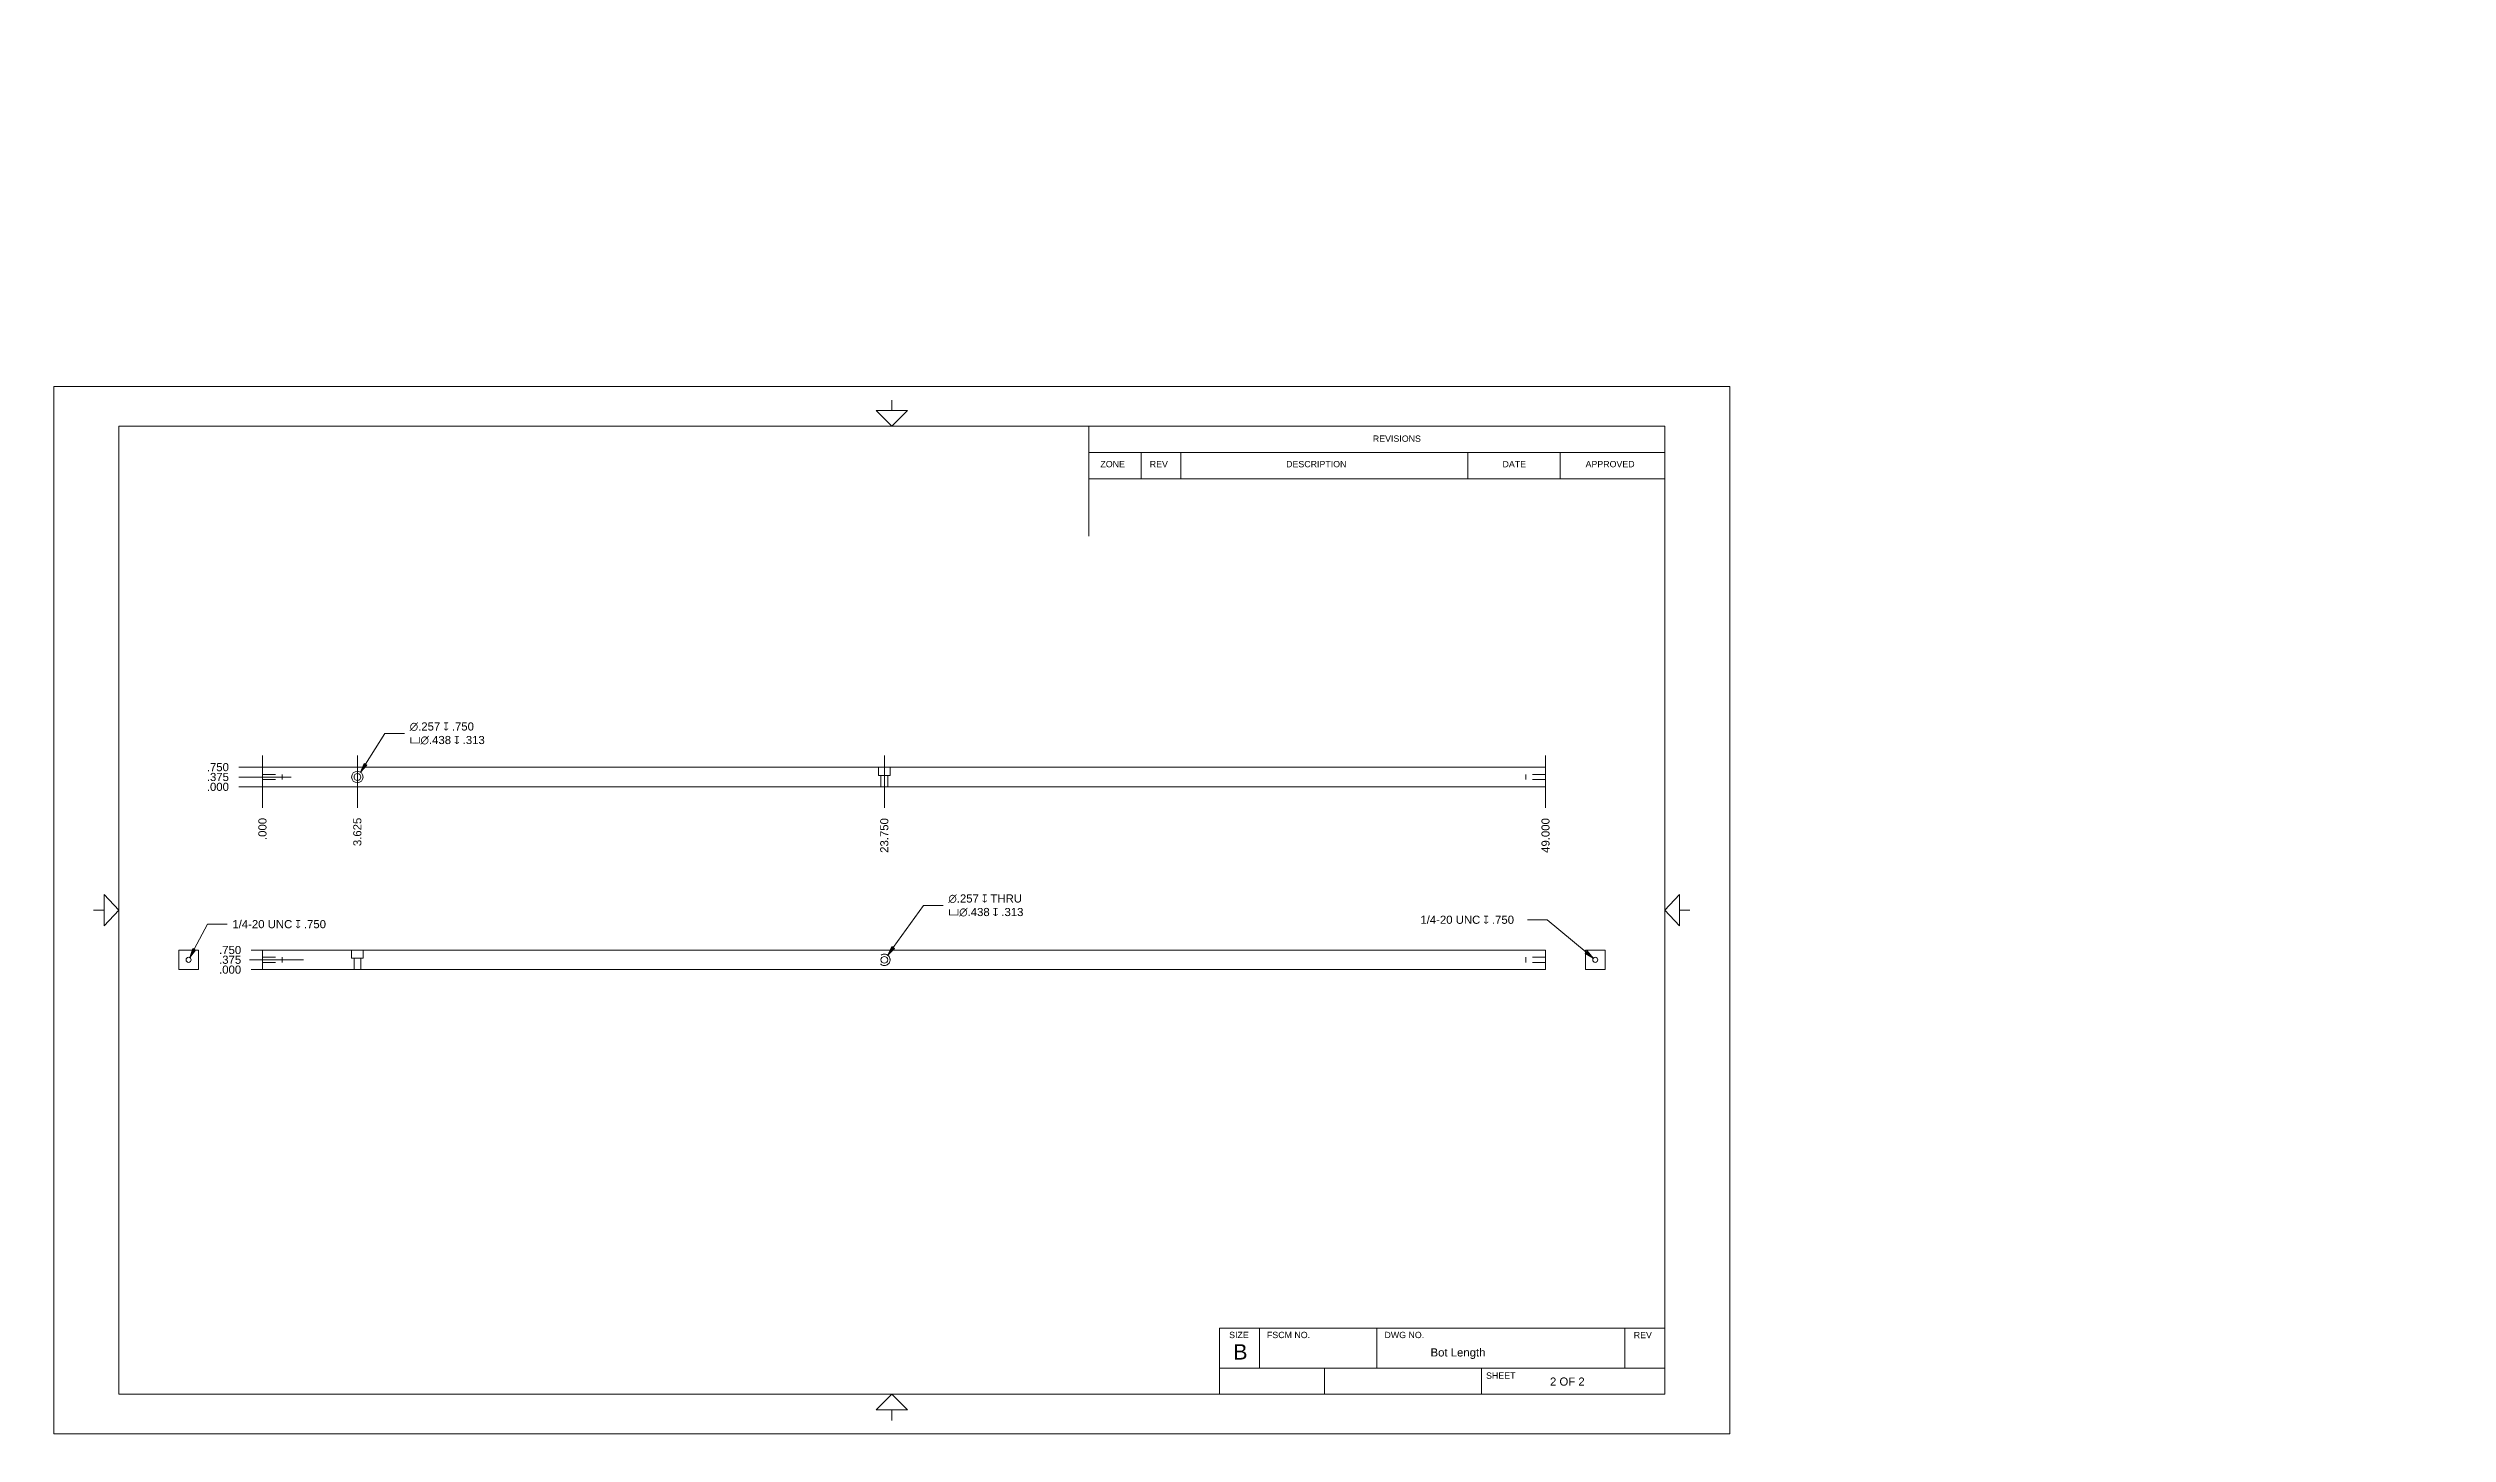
# Model space of a CAD drawing. Header units: inches. Extents: x 0.4 to 23.4, y 0.5 to 13.7.
import ezdxf

# ---------------------------------------------------------------- set-up
doc = ezdxf.new("R2010")
doc.units = ezdxf.units.IN
doc.header["$MEASUREMENT"] = 0
doc.linetypes.add('HIDDEN2', pattern=[0.1875, 0.125, -0.0625])
for name, color, linetype, lineweight in [('CENTER', 204, 'Continuous', 0), ('CONTINUOUS', 7, 'Continuous', 0), ('DIMENSIONS', 7, 'Continuous', 0), ('HIDDEN', 253, 'HIDDEN2', 0), ('VISIBLE', 7, 'Continuous', 0)]:
    doc.layers.add(name, color=color, linetype=linetype, lineweight=lineweight)
doc.dimstyles.get("Standard").update_dxf_attribs({"dimtxt": 0.18, "dimasz": 0.18, "dimexe": 0.18, "dimexo": 0.0625, "dimgap": 0.09, "dimtad": 0, "dimtih": 1, "dimtoh": 1, "dimdec": 4, "dimzin": 0, "dimdsep": 46, "dimtxsty": 'Standard', "dimcen": 0.09, "dimadec": 0, "dimazin": 0, "dimtfac": 1, "dimtdec": 4, "dimtofl": 0, "dimtmove": 0, "dimatfit": 3, "dimfxl": 1, "dimtolj": 1, "dimtzin": 0, "dimarcsym": 0})

# ---------------------------------------------------------------- blocks, each defined once
blk = doc.blocks.new('D1')
at = {"layer": 'DIMENSIONS'}
for p, q in [((2.634, 4.933), (2.384, 4.933)), ((2.429, 4.933), (2.884, 4.933)), ((2.884, 4.933), (2.634, 4.933))]:
    blk.add_line(p, q, dxfattribs=at)
at = {"layer": 'DIMENSIONS', "char_height": 0.07755, "attachment_point": 5}
for s, insert in [('{\\fArial|b0|i0|c0|p0;}', (2.044, 4.933)), ('{\\fArial|b0|i0|c0|p0;.000}{\\fArial|b0|i0|c0|p0;}', (2.183, 4.933)), ('{\\fArial|b0|i0|c0|p0;}', (2.183, 4.933)), ('{\\fArial|b0|i0|c0|p0;}', (2.183, 4.933)), ('{\\fArial|b0|i0|c0|p0;}', (2.322, 4.933))]:
    blk.add_mtext(s, dxfattribs=dict(at, insert=insert))
blk = doc.blocks.new('D2')
at = {"layer": 'DIMENSIONS'}
for p, q in [((2.369, 5.027), (2.884, 5.027)), ((2.634, 5.027), (2.384, 5.027)), ((2.884, 5.027), (2.634, 5.027))]:
    blk.add_line(p, q, dxfattribs=at)
at = {"layer": 'DIMENSIONS', "char_height": 0.07755, "attachment_point": 5}
for s, insert in [('{\\fArial|b0|i0|c0|p0;.375}{\\fArial|b0|i0|c0|p0;}', (2.183, 5.027)), ('{\\fArial|b0|i0|c0|p0;}', (2.044, 5.027)), ('{\\fArial|b0|i0|c0|p0;}', (2.183, 5.027)), ('{\\fArial|b0|i0|c0|p0;}', (2.183, 5.027)), ('{\\fArial|b0|i0|c0|p0;}', (2.322, 5.027))]:
    blk.add_mtext(s, dxfattribs=dict(at, insert=insert))
blk = doc.blocks.new('D3')
at = {"layer": 'DIMENSIONS'}
for p, q in [((2.634, 5.12), (2.384, 5.12)), ((2.429, 5.12), (2.884, 5.12)), ((2.884, 5.12), (2.634, 5.12))]:
    blk.add_line(p, q, dxfattribs=at)
at = {"layer": 'DIMENSIONS', "char_height": 0.07755, "attachment_point": 5}
for s, insert in [('{\\fArial|b0|i0|c0|p0;}', (2.044, 5.12)), ('{\\fArial|b0|i0|c0|p0;.750}{\\fArial|b0|i0|c0|p0;}', (2.183, 5.12)), ('{\\fArial|b0|i0|c0|p0;}', (2.183, 5.12)), ('{\\fArial|b0|i0|c0|p0;}', (2.183, 5.12)), ('{\\fArial|b0|i0|c0|p0;}', (2.322, 5.12))]:
    blk.add_mtext(s, dxfattribs=dict(at, insert=insert))
blk = doc.blocks.new('D4')
at = {"layer": 'DIMENSIONS'}
for p, q in [((2.492, 6.616), (2.492, 6.978)), ((2.492, 6.978), (2.492, 6.728)), ((2.492, 6.728), (2.492, 6.478))]:
    blk.add_line(p, q, dxfattribs=at)
at = {"layer": 'DIMENSIONS', "char_height": 0.07755, "attachment_point": 5, "rotation": 90}
for s, insert in [('{\\fArial|b0|i0|c0|p0;.000}{\\fArial|b0|i0|c0|p0;}', (2.492, 6.276)), ('{\\fArial|b0|i0|c0|p0;}', (2.492, 6.415)), ('{\\fArial|b0|i0|c0|p0;}', (2.492, 6.276)), ('{\\fArial|b0|i0|c0|p0;}', (2.492, 6.276)), ('{\\fArial|b0|i0|c0|p0;}', (2.492, 6.137))]:
    blk.add_mtext(s, dxfattribs=dict(at, insert=insert))
blk = doc.blocks.new('D5')
at = {"layer": 'DIMENSIONS'}
for p, q in [((3.398, 6.71), (3.398, 6.978)), ((3.398, 6.978), (3.398, 6.728)), ((3.398, 6.728), (3.398, 6.478))]:
    blk.add_line(p, q, dxfattribs=at)
at = {"layer": 'DIMENSIONS', "char_height": 0.07755, "attachment_point": 5, "rotation": 90}
for s, insert in [('{\\fArial|b0|i0|c0|p0;3.625}{\\fArial|b0|i0|c0|p0;}', (3.398, 6.248)), ('{\\fArial|b0|i0|c0|p0;}', (3.398, 6.415)), ('{\\fArial|b0|i0|c0|p0;}', (3.398, 6.248)), ('{\\fArial|b0|i0|c0|p0;}', (3.398, 6.248)), ('{\\fArial|b0|i0|c0|p0;}', (3.398, 6.082))]:
    blk.add_mtext(s, dxfattribs=dict(at, insert=insert))
blk = doc.blocks.new('D6')
at = {"layer": 'DIMENSIONS'}
for p, q in [((8.429, 6.863), (8.429, 6.978)), ((8.429, 6.978), (8.429, 6.728)), ((8.429, 6.728), (8.429, 6.478))]:
    blk.add_line(p, q, dxfattribs=at)
at = {"layer": 'DIMENSIONS', "char_height": 0.07755, "attachment_point": 5, "rotation": 90}
for s, insert in [('{\\fArial|b0|i0|c0|p0;23.750}{\\fArial|b0|i0|c0|p0;}', (8.429, 6.214)), ('{\\fArial|b0|i0|c0|p0;}', (8.429, 6.415)), ('{\\fArial|b0|i0|c0|p0;}', (8.429, 6.214)), ('{\\fArial|b0|i0|c0|p0;}', (8.429, 6.214)), ('{\\fArial|b0|i0|c0|p0;}', (8.429, 6.012))]:
    blk.add_mtext(s, dxfattribs=dict(at, insert=insert))
blk = doc.blocks.new('D7')
at = {"layer": 'DIMENSIONS'}
for p, q in [((14.742, 6.616), (14.742, 6.978)), ((14.742, 6.978), (14.742, 6.728)), ((14.742, 6.728), (14.742, 6.478))]:
    blk.add_line(p, q, dxfattribs=at)
at = {"layer": 'DIMENSIONS', "char_height": 0.07755, "attachment_point": 5, "rotation": 90}
for s, insert in [('{\\fArial|b0|i0|c0|p0;49.000}{\\fArial|b0|i0|c0|p0;}', (14.742, 6.214)), ('{\\fArial|b0|i0|c0|p0;}', (14.742, 6.415)), ('{\\fArial|b0|i0|c0|p0;}', (14.742, 6.214)), ('{\\fArial|b0|i0|c0|p0;}', (14.742, 6.214)), ('{\\fArial|b0|i0|c0|p0;}', (14.742, 6.012))]:
    blk.add_mtext(s, dxfattribs=dict(at, insert=insert))
blk = doc.blocks.new('D8')
at = {"layer": 'DIMENSIONS'}
for p, q in [((2.517, 6.678), (2.267, 6.678)), ((2.429, 6.678), (2.767, 6.678)), ((2.767, 6.678), (2.517, 6.678))]:
    blk.add_line(p, q, dxfattribs=at)
at = {"layer": 'DIMENSIONS', "char_height": 0.07755, "attachment_point": 5}
for s, insert in [('{\\fArial|b0|i0|c0|p0;}', (1.927, 6.678)), ('{\\fArial|b0|i0|c0|p0;.000}{\\fArial|b0|i0|c0|p0;}', (2.066, 6.678)), ('{\\fArial|b0|i0|c0|p0;}', (2.066, 6.678)), ('{\\fArial|b0|i0|c0|p0;}', (2.066, 6.678)), ('{\\fArial|b0|i0|c0|p0;}', (2.204, 6.678))]:
    blk.add_mtext(s, dxfattribs=dict(at, insert=insert))
blk = doc.blocks.new('D9')
at = {"layer": 'DIMENSIONS'}
for p, q in [((2.517, 6.772), (2.267, 6.772)), ((2.369, 6.772), (2.767, 6.772)), ((2.767, 6.772), (2.517, 6.772))]:
    blk.add_line(p, q, dxfattribs=at)
at = {"layer": 'DIMENSIONS', "char_height": 0.07755, "attachment_point": 5}
for s, insert in [('{\\fArial|b0|i0|c0|p0;}', (1.927, 6.772)), ('{\\fArial|b0|i0|c0|p0;.375}{\\fArial|b0|i0|c0|p0;}', (2.066, 6.772)), ('{\\fArial|b0|i0|c0|p0;}', (2.066, 6.772)), ('{\\fArial|b0|i0|c0|p0;}', (2.066, 6.772)), ('{\\fArial|b0|i0|c0|p0;}', (2.204, 6.772))]:
    blk.add_mtext(s, dxfattribs=dict(at, insert=insert))
blk = doc.blocks.new('D10')
at = {"layer": 'DIMENSIONS'}
for p, q in [((2.517, 6.866), (2.267, 6.866)), ((2.429, 6.866), (2.767, 6.866)), ((2.767, 6.866), (2.517, 6.866))]:
    blk.add_line(p, q, dxfattribs=at)
at = {"layer": 'DIMENSIONS', "char_height": 0.07755, "attachment_point": 5}
for s, insert in [('{\\fArial|b0|i0|c0|p0;.750}{\\fArial|b0|i0|c0|p0;}', (2.066, 6.866)), ('{\\fArial|b0|i0|c0|p0;}', (1.927, 6.866)), ('{\\fArial|b0|i0|c0|p0;}', (2.066, 6.866)), ('{\\fArial|b0|i0|c0|p0;}', (2.066, 6.866)), ('{\\fArial|b0|i0|c0|p0;}', (2.204, 6.866))]:
    blk.add_mtext(s, dxfattribs=dict(at, insert=insert))
blk = doc.blocks.new('BLOCK2')
at = {"layer": 'CONTINUOUS'}
for p, q in [((16.5, 10.5), (0.5, 10.5)), ((0.5, 10.5), (0.5, 0.5)), ((8.5, 10.37), (8.5, 10.27)), ((16.5, 0.5), (16.5, 10.5)), ((15.88, 10.12), (1.12, 10.12)), ((1.12, 10.12), (1.12, 0.88)), ((10.38, 10.12), (10.38, 9.073)), ((15.88, 0.88), (15.88, 10.12)), ((10.38, 9.87), (15.88, 9.87)), ((10.88, 9.62), (10.88, 9.87)), ((11.26, 9.62), (11.26, 9.87)), ((14, 9.62), (14, 9.87)), ((14.88, 9.62), (14.88, 9.87)), ((10.38, 9.62), (15.88, 9.62)), ((0.88, 5.5), (0.98, 5.5)), ((16.12, 5.5), (16.02, 5.5)), ((11.63, 1.51), (15.88, 1.51)), ((11.63, 0.88), (11.63, 1.51)), ((12.01, 1.13), (12.01, 1.51)), ((13.13, 1.13), (13.13, 1.51)), ((15.5, 1.13), (15.5, 1.51)), ((11.63, 1.13), (15.88, 1.13)), ((12.63, 0.88), (12.63, 1.13)), ((14.13, 0.88), (14.13, 1.13)), ((1.12, 0.88), (15.88, 0.88)), ((8.5, 0.63), (8.5, 0.73)), ((0.5, 0.5), (16.5, 0.5))]:
    blk.add_line(p, q, dxfattribs=at)
for points in [[(8.35, 10.27), (8.65, 10.27), (8.5, 10.12), (8.5, 10.12), (8.35, 10.27)], [(0.98, 5.35), (0.98, 5.65), (1.12, 5.5), (1.12, 5.5), (0.98, 5.35)], [(16.02, 5.35), (16.02, 5.65), (15.88, 5.5), (15.88, 5.5), (16.02, 5.35)], [(8.35, 0.73), (8.65, 0.73), (8.5, 0.88), (8.5, 0.88), (8.35, 0.73)]]:
    blk.add_lwpolyline(points, dxfattribs=at)
for s, insert, char_height, attachment_point in [('{\\fArial|b0|i0|c0|p0;\\C7;REVISIONS}{\\fArial|b0|i0|c0|p0;\\C7;}', (13.093, 10.002), 0.06032, 4), ('{\\fArial|b0|i0|c0|p0;\\C7;ZONE}{\\fArial|b0|i0|c0|p0;\\C7;}', (10.492, 9.759), 0.06032, 4), ('{\\fArial|b0|i0|c0|p0;\\C7;REV}{\\fArial|b0|i0|c0|p0;\\C7;}', (10.963, 9.759), 0.06032, 4), ('{\\fArial|b0|i0|c0|p0;\\C7;DESCRIPTION}{\\fArial|b0|i0|c0|p0;\\C7;}', (12.265, 9.759), 0.06032, 4), ('{\\fArial|b0|i0|c0|p0;\\C7;DATE}{\\fArial|b0|i0|c0|p0;\\C7;}', (14.331, 9.759), 0.06032, 4), ('{\\fArial|b0|i0|c0|p0;\\C7;APPROVED}{\\fArial|b0|i0|c0|p0;\\C7;}', (15.124, 9.759), 0.06032, 4), ('{\\fArial|b0|i0|c0|p0;\\C7;SIZE}{\\fArial|b0|i0|c0|p0;\\C7;}', (11.721, 1.445), 0.06032, 4), ('{\\fArial|b0|i0|c0|p0;\\C7;FSCM NO.}{\\fArial|b0|i0|c0|p0;\\C7;}', (12.082, 1.445), 0.06032, 4), ('{\\fArial|b0|i0|c0|p0;\\C7;DWG NO.}{\\fArial|b0|i0|c0|p0;\\C7;}', (13.204, 1.445), 0.06032, 4), ('{\\fArial|b0|i0|c0|p0;\\C7;REV}{\\fArial|b0|i0|c0|p0;\\C7;}', (15.584, 1.445), 0.06032, 4), ('{\\fArial|b0|i0|c0|p0;\\C7;B}{\\fArial|b0|i0|c0|p0;\\C7;}', (11.76, 1.284), 0.14649, 4), ('{\\fArial|b0|i0|c0|p0;\\C7;Bot Length}{\\fArial|b0|i0|c0|p0;\\C7;}', (13.644, 1.267), 0.07755, 4), ('{\\fArial|b0|i0|c0|p0;\\C7;SHEET}{\\fArial|b0|i0|c0|p0;\\C7;}', (14.174, 1.057), 0.06032, 4), ('{\\fArial|b0|i0|c0|p0;\\C7;2 OF 2}{\\fArial|b0|i0|c0|p0;\\C7;}', (14.95, 1), 0.07755, 5), ('{\\fArial|b0|i0|c0|p0;\\C7;}', (0.444, 0.59), 0.18096, 4)]:
    blk.add_mtext(s, dxfattribs=dict(at, insert=insert, char_height=char_height, attachment_point=attachment_point))

msp = doc.modelspace()

# ---------------------------------------------------------------- hatches: boundary and pattern name
for points in [[(3.4879, 6.8864), (3.4271, 6.8184), (3.4626, 6.9024)], [(1.8534, 5.1206), (1.7978, 5.0482), (1.8269, 5.1347)], [(8.5259, 5.1351), (8.4611, 5.0709), (8.5016, 5.1527)], [(15.1382, 5.1113), (15.1979, 5.0423), (15.1191, 5.0882)]]:
    msp.add_hatch(color=7).paths.add_polyline_path(points, flags=0)

# ---------------------------------------------------------------- linework, layer by layer
at = {"layer": 'CENTER'}
for p, q in [((8.4291, 6.8719), (8.4291, 6.9259)), ((2.5403, 6.7722), (2.4316, 6.7722)), ((2.5703, 6.7722), (2.6003, 6.7722)), ((2.6303, 6.7722), (2.7391, 6.7722)), ((8.4291, 6.8119), (8.4291, 6.8419)), ((8.4291, 6.7819), (8.4291, 6.7278)), ((2.5403, 5.0266), (2.4316, 5.0266)), ((2.5703, 5.0266), (2.6003, 5.0266)), ((2.6303, 5.0266), (2.7391, 5.0266))]:
    msp.add_line(p, q, dxfattribs=at)
at = {"layer": 'CONTINUOUS'}
for p, q in [((3.4752, 6.8944), (3.6609, 7.1875)), ((3.6609, 7.1875), (3.8484, 7.1875)), ((3.4752, 6.8944), (3.4752, 6.8944)), ((8.5138, 5.1439), (8.8037, 5.5454)), ((8.8037, 5.5454), (8.9912, 5.5454)), ((1.8402, 5.1277), (1.9677, 5.3669)), ((1.9677, 5.3669), (2.1552, 5.3669)), ((14.756, 5.409), (14.5685, 5.409)), ((15.1286, 5.0997), (14.756, 5.409)), ((1.8402, 5.1277), (1.8402, 5.1277)), ((8.5138, 5.1439), (8.5138, 5.1439)), ((15.1286, 5.0997), (15.1286, 5.0997))]:
    msp.add_line(p, q, dxfattribs=at)
for points in [[(3.4271, 6.8184), (3.4626, 6.9024), (3.4879, 6.8864), (3.4271, 6.8184)], [(1.7978, 5.0482), (1.8269, 5.1347), (1.8534, 5.1206), (1.7978, 5.0482)], [(8.4611, 5.0709), (8.5016, 5.1527), (8.5259, 5.1351), (8.4611, 5.0709)], [(15.1979, 5.0423), (15.1191, 5.0882), (15.1382, 5.1113), (15.1979, 5.0423)]]:
    msp.add_lwpolyline(points, dxfattribs=at)
at = {"layer": 'HIDDEN'}
for p, q in [((2.4916, 6.7967), (2.6791, 6.7967)), ((2.4916, 6.7477), (2.6791, 6.7477)), ((2.6791, 6.7722), (2.6791, 6.7967)), ((2.6791, 6.7477), (2.6791, 6.7722)), ((8.3744, 6.8659), (8.3744, 6.7878)), ((8.3744, 6.7878), (8.4838, 6.7878)), ((8.3969, 6.7878), (8.3969, 6.6784)), ((8.4612, 6.7878), (8.4612, 6.6784)), ((8.4838, 6.8659), (8.4838, 6.7878)), ((14.5541, 6.7967), (14.5541, 6.7477)), ((14.7416, 6.7967), (14.5541, 6.7967)), ((14.7416, 6.7477), (14.5541, 6.7477)), ((2.4916, 5.0511), (2.6791, 5.0511)), ((2.6791, 5.0021), (2.6791, 5.0511)), ((3.3431, 5.1204), (3.3431, 5.0422)), ((3.3431, 5.0422), (3.4525, 5.0422)), ((3.3657, 5.0422), (3.3657, 4.9329)), ((3.4299, 5.0422), (3.4299, 4.9329)), ((3.4525, 5.1204), (3.4525, 5.0422)), ((14.5541, 5.0511), (14.5541, 5.0266)), ((14.7416, 5.0511), (14.5541, 5.0511)), ((2.4916, 5.0021), (2.6791, 5.0021)), ((14.5541, 5.0266), (14.5541, 5.0021)), ((14.7416, 5.0021), (14.5541, 5.0021))]:
    msp.add_line(p, q, dxfattribs=at)
msp.add_circle((8.4291, 5.0266), 0.0547, dxfattribs=at)
at = {"layer": 'VISIBLE'}
for p, q in [((2.4916, 6.8659), (2.4916, 6.6784)), ((14.7416, 6.8659), (2.4916, 6.8659)), ((2.4916, 6.6784), (14.7416, 6.6784)), ((14.7416, 6.8659), (14.7416, 6.6784)), ((1.6925, 5.1204), (1.88, 5.1204)), ((1.6925, 5.1204), (1.6925, 4.9329)), ((1.88, 4.9329), (1.88, 5.1204)), ((2.4916, 4.9329), (2.4916, 5.1204)), ((2.4916, 5.1204), (14.7416, 5.1204)), ((14.7416, 5.1204), (14.7416, 4.9329)), ((15.3105, 5.1204), (15.123, 5.1204)), ((15.123, 5.1204), (15.123, 4.9329)), ((15.3105, 4.9329), (15.3105, 5.1204)), ((1.6925, 4.9329), (1.88, 4.9329)), ((14.7416, 4.9329), (2.4916, 4.9329)), ((15.3105, 4.9329), (15.123, 4.9329))]:
    msp.add_line(p, q, dxfattribs=at)
for centre, radius in [((3.3978, 6.7722), 0.0547), ((3.3978, 6.7722), 0.0321), ((1.7863, 5.0266), 0.0245), ((8.4291, 5.0266), 0.0321), ((15.2167, 5.0266), 0.0245)]:
    msp.add_circle(centre, radius, dxfattribs=at)

# ---------------------------------------------------------------- block references
at = {"layer": 'CONTINUOUS'}
msp.add_blockref('BLOCK2', (0, 0), dxfattribs=at)

# ---------------------------------------------------------------- texts
at = {"layer": 'CONTINUOUS', "char_height": 0.0775537, "attachment_point": 4}
for s, insert in [('{\\fAlibre Symbols|b0|i0|c0|p0;\\C7;n}{\\fArial|b0|i0|c0|p0;\\C7;.257 }{\\fAlibre Symbols|b0|i0|c0|p0;\\C7;x}{\\fArial|b0|i0|c0|p0;\\C7; .750}{\\fArial|b0|i0|c0|p0;\\C7;\\P}{\\fAlibre Symbols|b0|i0|c0|p0;\\C7;vn}{\\fArial|b0|i0|c0|p0;\\C7;.438 }{\\fAlibre Symbols|b0|i0|c0|p0;\\C7;x}{\\fArial|b0|i0|c0|p0;\\C7; .313}{\\fMicrosoft Sans Serif|b0|i0|c0|p0;\\C7;\\H0.9444444x;}', (3.8977, 7.1875)), ('{\\fAlibre Symbols|b0|i0|c0|p0;\\C7;n}{\\fArial|b0|i0|c0|p0;\\C7;.257 }{\\fAlibre Symbols|b0|i0|c0|p0;\\C7;x}{\\fArial|b0|i0|c0|p0;\\C7; THRU}{\\fArial|b0|i0|c0|p0;\\C7;\\P}{\\fAlibre Symbols|b0|i0|c0|p0;\\C7;vn}{\\fArial|b0|i0|c0|p0;\\C7;.438 }{\\fAlibre Symbols|b0|i0|c0|p0;\\C7;x}{\\fArial|b0|i0|c0|p0;\\C7; .313}{\\fMicrosoft Sans Serif|b0|i0|c0|p0;\\C7;\\H0.9444444x;}', (9.0404, 5.5454)), ('{\\fArial|b0|i0|c0|p0;\\C7;1/4-20 UNC }{\\fAlibre Symbols|b0|i0|c0|p0;\\C7;x}{\\fArial|b0|i0|c0|p0;\\C7; .750}{\\fMicrosoft Sans Serif|b0|i0|c0|p0;\\C7;\\H0.9444444x;}', (2.2044, 5.3669)), ('{\\fArial|b0|i0|c0|p0;\\C7;1/4-20 UNC }{\\fAlibre Symbols|b0|i0|c0|p0;\\C7;x}{\\fArial|b0|i0|c0|p0;\\C7; .750}{\\fMicrosoft Sans Serif|b0|i0|c0|p0;\\C7;\\H0.9444444x;}', (13.547, 5.409))]:
    msp.add_mtext(s, dxfattribs=dict(at, insert=insert))

# ---------------------------------------------------------------- dimensions: what is measured, and where the dimension line sits
at = {"layer": 'DIMENSIONS'}
for feature_location, offset, origin, picture, middle, turn in [((2.4915641049, 6.865923101), (8.1905127623, 6.865923101), (2.4915641049, 6.678423101), 'D10', (10.6820768672, 13.7318462021), 360), ((2.4316, 6.7722), (8.2505, 6.8659), (2.4916, 6.6784), 'D9', (10.6821, 13.6381), 360), ((2.4915641049, 6.678423101), (8.1905127623, 6.865923101), (2.4915641049, 6.678423101), 'D8', (10.6820768672, 13.5443462021), 360), ((2.4915641049, 6.678423101), (8.6165641049, 6.4636676476), (2.4915641049, 6.678423101), 'D4', (11.1081282098, 13.1420907487), 90), ((3.3978, 6.7722), (8.6166, 6.3421), (2.4916, 6.6784), 'D5', (12.0144, 13.1143), 90), ((8.4290641049, 6.925923101), (8.6165641049, 6.1536677424), (2.4915641049, 6.678423101), 'D6', (17.0456282098, 13.0795908435), 90), ((14.7415641049, 6.678423101), (8.6165641049, 6.4011676251), (2.4915641049, 6.678423101), 'D7', (23.3581282098, 13.0795907261), 90), ((2.4915641049, 5.1203618805), (8.3079898188, 5.0266118805), (2.4915641049, 4.9328618805), 'D3', (10.7995539237, 10.146973761), 360), ((2.4316, 5.0266), (8.368, 5.0266), (2.4916, 4.9329), 'D2', (10.7996, 10.0532), 360), ((2.4915641049, 4.9328618805), (8.3079898188, 5.0266118805), (2.4915641049, 4.9328618805), 'D1', (10.7995539237, 9.959473761), 360)]:
    dim = msp.add_ordinate_dim(feature_location=feature_location, offset=offset, dtype=0, origin=origin, dimstyle='Standard', override={"dimtxt": 0.098408, "dimtad": 0, "dimdec": 3, "dimzin": 0, "dimse1": 0, "dimse2": 0, "dimsd1": 0, "dimsd2": 0, "dimadec": 3, "dimazin": 0, "dimtol": 0, "dimlim": 0, "dimtp": 0, "dimtm": 0, "dimtdec": 3}, dxfattribs=at)
    dim.commit()
    dim.dimension.update_dxf_attribs({"geometry": picture, "text_midpoint": middle, "text_rotation": turn})

doc.saveas('drawing.dxf')
